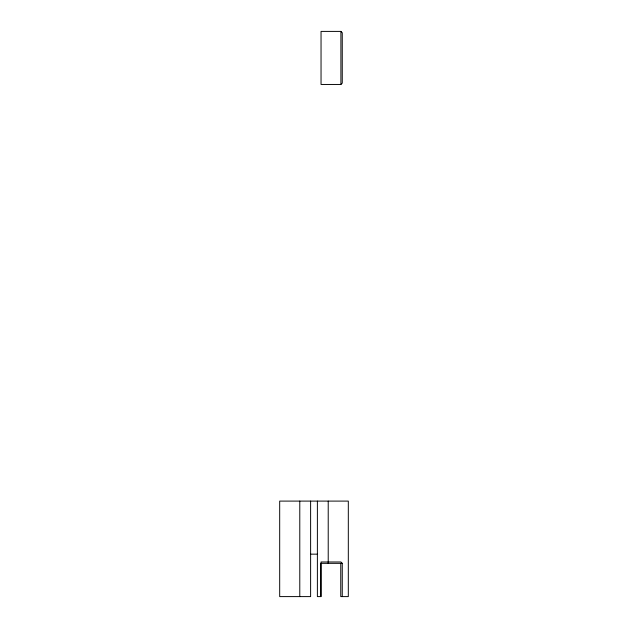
<?xml version="1.0" encoding="UTF-8"?>
<svg xmlns="http://www.w3.org/2000/svg" width="628" height="628" viewBox="0 0 628 628"><rect width="100%" height="100%" fill="white"/><g stroke="black" fill="none" stroke-linecap="round" stroke-linejoin="round"><path stroke-width="0.94" d="M340.902 84.458L342.26 83.1L342.26 32.758L340.902 31.4L321.041 31.4L321.041 84.458L340.902 84.458L340.902 31.4M310.617 554.155L317.383 554.155M342.26 596.6L342.26 563.34L320.822 563.34L320.822 596.6M342.26 563.34L340.902 561.981L321.041 561.981L321.041 596.6L317.383 596.6L317.383 501.097M340.761 563.34L340.761 596.6L348.312 596.6L348.312 501.097L279.688 501.097L279.688 596.6L310.617 596.6L310.617 501.097M328.216 501.097L328.216 563.34M299.784 501.097L299.784 596.6"/></g></svg>
